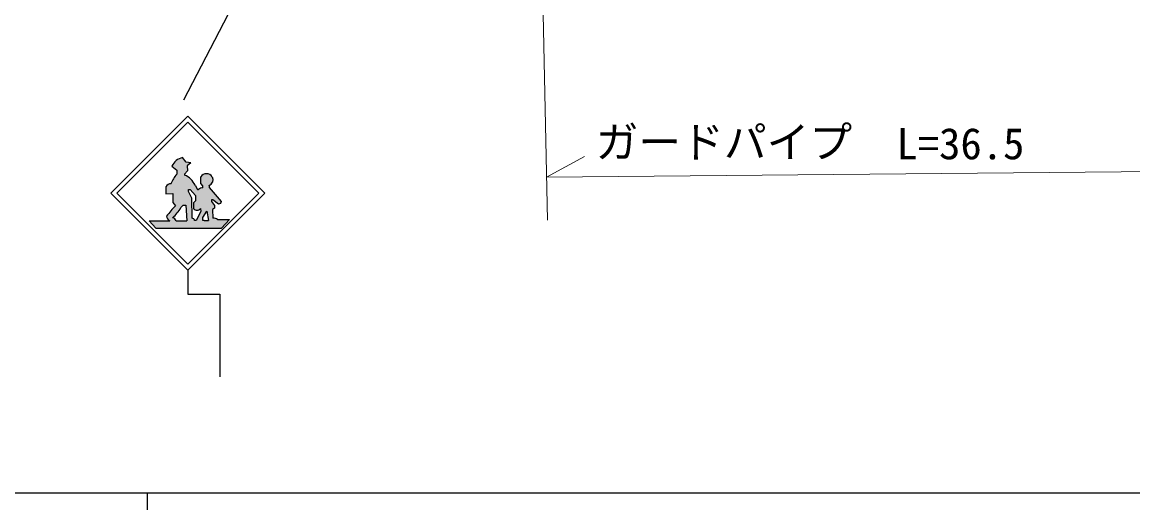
# Model space of a CAD drawing. Units: millimetres, scale not verified. Extents: x 40000 to 680000, y 20000 to 380000.
# Drawn here: x 160702 to 225634, y 204000 to 232505 of the extents above; entities that cross this region are included whole.
import ezdxf
from ezdxf.enums import TextEntityAlignment as Align

# ---------------------------------------------------------------- set-up
doc = ezdxf.new("R2010")
doc.units = ezdxf.units.MM
doc.header["$LTSCALE"] = 1000
for name, color, linetype, lineweight in [('M-STR-HTXT', 7, 'Continuous', 13), ('M-STR-STRC', 7, 'Continuous', 25), ('M-TTL-BAND', 7, 'Continuous', 25)]:
    doc.layers.add(name, color=color, linetype=linetype, lineweight=lineweight)
doc.styles.add('ＭＳ ゴシック', font='')
doc.styles.get('ＭＳ ゴシック').set_extended_font_data('MS Gothic')

msp = doc.modelspace()

# ---------------------------------------------------------------- hatches: boundary and pattern name
at = {"layer": 'M-STR-STRC'}
for points in [[(170105, 221810), (170266, 221816), (170327, 220895), (170787, 220913), (170786, 220916), (170784, 220919), (170783, 220922), (170782, 220925), (170781, 220928), (170780, 220931), (170778, 220934), (170777, 220937), (170775, 220940), (170774, 220943), (170772, 220946), (170771, 220949), (170769, 220952), (170767, 220955), (170765, 220958), (170764, 220961), (170762, 220963), (170760, 220966), (170758, 220969), (170756, 220971), (170754, 220974), (170752, 220976), (170750, 220979), (170747, 220981), (170745, 220984), (170743, 220986), (170741, 220989), (170738, 220991), (170736, 220993), (170733, 220996), (170731, 220998), (170728, 221000), (170726, 221002), (170723, 221004), (170721, 221006), (170718, 221008), (170715, 221010), (170712, 221012), (170710, 221014), (170707, 221016), (170704, 221017), (170701, 221019), (170698, 221021), (170695, 221022), (170693, 221024), (170690, 221025), (170687, 221027), (170684, 221028), (170681, 221029), (170677, 221031), (170674, 221032), (170671, 221033), (170668, 221034), (170665, 221035), (170662, 221036), (170659, 221037), (170655, 221038), (170652, 221039), (170649, 221040), (170646, 221041), (170643, 221041), (170639, 221042), (170636, 221042), (170633, 221043), (170630, 221043), (170615, 222219), (170423, 222606), (170426, 222727), (170512, 222730), (170834, 222384), (170828, 222056), (170713, 221950), (170719, 221613), (170721, 221610), (170724, 221606), (170727, 221603), (170730, 221599), (170733, 221596), (170736, 221592), (170739, 221589), (170742, 221586), (170746, 221583), (170749, 221580), (170752, 221576), (170756, 221573), (170759, 221571), (170763, 221568), (170766, 221565), (170770, 221562), (170774, 221559), (170777, 221557), (170781, 221554), (170785, 221552), (170789, 221549), (170793, 221547), (170796, 221545), (170800, 221542), (170804, 221540), (170808, 221538), (170812, 221536), (170817, 221534), (170821, 221532), (170825, 221530), (170829, 221529), (170833, 221527), (170838, 221525), (170842, 221524), (170846, 221522), (170850, 221521), (170855, 221520), (170859, 221519), (170864, 221517), (170868, 221516), (170872, 221515), (170877, 221515), (170881, 221514), (170886, 221513), (170890, 221512), (170895, 221512), (170899, 221511), (170904, 221511), (170908, 221510), (170913, 221510), (170917, 221510), (170922, 221510), (170927, 221510), (170931, 221510), (170936, 221510), (170940, 221510), (170945, 221510), (170949, 221511), (170954, 221511), (170958, 221512), (170963, 221512), (170967, 221513), (170972, 221514), (170976, 221515), (170981, 221516), (170985, 221516), (170989, 221518), (170994, 221519), (170998, 221520), (171003, 221521), (171007, 221523), (171011, 221524), (171016, 221526), (171020, 221527), (171024, 221529), (171028, 221531), (171032, 221532), (171036, 221534), (171041, 221536), (171045, 221538), (171049, 221540), (171053, 221543), (171057, 221545), (171061, 221547), (171064, 221549), (171068, 221552), (171072, 221554), (171076, 221557), (171079, 221560), (171083, 221562), (171087, 221565), (171090, 221568), (171094, 221571), (171097, 221574), (171101, 221577), (171104, 221580), (171107, 221583), (171110, 221586), (171114, 221589), (171117, 221593), (171120, 221596), (171123, 221599), (171126, 221603), (171129, 221606), (171129, 221607), (171147, 221439), (170866, 220910), (171265, 220922), (171262, 221090), (171499, 221451), (171601, 220918), (172119, 220963), (172114, 220967), (172109, 220971), (172104, 220975), (172099, 220979), (172093, 220982), (172088, 220986), (172082, 220989), (172077, 220993), (172071, 220996), (172066, 220999), (172060, 221002), (172054, 221005), (172048, 221008), (172042, 221011), (172036, 221013), (172030, 221016), (172024, 221018), (172018, 221021), (172012, 221023), (172006, 221025), (172000, 221027), (171994, 221029), (171988, 221031), (171981, 221032), (171975, 221034), (171969, 221035), (171962, 221037), (171956, 221038), (171950, 221039), (171943, 221040), (171937, 221041), (171930, 221042), (171924, 221043), (171917, 221043), (171911, 221044), (171904, 221044), (171898, 221044), (171891, 221044), (171885, 221044), (171879, 221044), (171872, 221044), (171866, 221044), (171859, 221043), (171853, 221043), (171821, 221563), (171939, 221637), (171939, 221782), (171768, 222015), (171768, 222121), (171845, 222124), (172178, 221867), (172288, 221912), (172338, 222024), (171623, 222838), (171623, 222959), (171628, 222961), (171633, 222963), (171639, 222965), (171644, 222967), (171649, 222969), (171655, 222972), (171660, 222974), (171665, 222977), (171670, 222980), (171675, 222982), (171680, 222985), (171685, 222988), (171690, 222991), (171695, 222994), (171699, 222997), (171704, 223001), (171709, 223004), (171713, 223007), (171718, 223011), (171722, 223014), (171727, 223018), (171731, 223022), (171735, 223026), (171740, 223030), (171744, 223034), (171748, 223038), (171752, 223042), (171756, 223046), (171760, 223050), (171763, 223054), (171767, 223059), (171771, 223063), (171774, 223068), (171778, 223072), (171781, 223077), (171784, 223082), (171788, 223086), (171791, 223091), (171794, 223096), (171797, 223101), (171800, 223106), (171802, 223111), (171805, 223116), (171808, 223121), (171810, 223126), (171813, 223131), (171815, 223137), (171817, 223142), (171820, 223147), (171822, 223152), (171824, 223158), (171825, 223161), (171848, 223328), (171802, 223461), (171800, 223466), (171797, 223471), (171795, 223475), (171793, 223480), (171791, 223485), (171788, 223489), (171786, 223494), (171783, 223499), (171780, 223503), (171778, 223508), (171775, 223512), (171772, 223516), (171769, 223521), (171766, 223525), (171763, 223529), (171759, 223533), (171756, 223537), (171753, 223541), (171749, 223545), (171746, 223549), (171742, 223553), (171739, 223557), (171735, 223561), (171731, 223564), (171727, 223568), (171723, 223572), (171719, 223575), (171715, 223578), (171711, 223582), (171707, 223585), (171703, 223588), (171699, 223591), (171695, 223594), (171690, 223597), (171686, 223600), (171681, 223603), (171677, 223606), (171672, 223608), (171668, 223611), (171663, 223613), (171658, 223616), (171654, 223618), (171649, 223620), (171644, 223623), (171639, 223625), (171634, 223627), (171630, 223629), (171625, 223630), (171620, 223632), (171615, 223634), (171610, 223635), (171605, 223637), (171600, 223638), (171594, 223639), (171589, 223641), (171584, 223642), (171579, 223643), (171574, 223644), (171569, 223645), (171563, 223645), (171558, 223646), (171553, 223647), (171548, 223647), (171543, 223647), (171537, 223648), (171532, 223648), (171527, 223648), (171522, 223648), (171516, 223648), (171511, 223648), (171506, 223648), (171501, 223647), (171495, 223647), (171490, 223646), (171485, 223646), (171484, 223646), (171478, 223646), (171473, 223647), (171467, 223647), (171461, 223647), (171455, 223647), (171450, 223647), (171444, 223647), (171438, 223647), (171432, 223647), (171427, 223647), (171421, 223646), (171415, 223646), (171409, 223645), (171404, 223644), (171398, 223643), (171392, 223642), (171387, 223641), (171381, 223640), (171375, 223639), (171370, 223638), (171364, 223636), (171359, 223635), (171353, 223633), (171348, 223631), (171342, 223630), (171337, 223628), (171331, 223626), (171326, 223623), (171321, 223621), (171316, 223619), (171310, 223617), (171305, 223614), (171300, 223612), (171295, 223609), (171290, 223606), (171285, 223603), (171280, 223600), (171275, 223597), (171270, 223594), (171265, 223591), (171260, 223588), (171256, 223585), (171251, 223581), (171247, 223578), (171242, 223574), (171238, 223570), (171233, 223567), (171229, 223563), (171225, 223559), (171220, 223555), (171216, 223551), (171212, 223547), (171208, 223543), (171204, 223538), (171201, 223534), (171197, 223530), (171193, 223525), (171190, 223521), (171186, 223516), (171183, 223512), (171179, 223507), (171176, 223502), (171173, 223497), (171170, 223493), (171167, 223488), (171164, 223483), (171161, 223478), (171158, 223473), (171156, 223468), (171155, 223467), (171144, 223074), (171271, 222930), (171271, 222832), (171266, 222832), (171261, 222832), (171256, 222833), (171251, 222833), (171245, 222833), (171240, 222833), (171235, 222832), (171230, 222832), (171225, 222832), (171220, 222831), (171215, 222831), (171210, 222830), (171205, 222829), (171200, 222829), (171195, 222828), (171190, 222827), (171186, 222826), (171181, 222825), (171176, 222823), (171171, 222822), (171166, 222821), (171161, 222819), (171156, 222818), (171152, 222816), (171147, 222814), (171142, 222813), (171138, 222811), (171133, 222809), (171128, 222807), (171124, 222805), (171119, 222802), (171115, 222800), (171110, 222798), (171106, 222795), (171102, 222793), (171097, 222790), (171093, 222787), (171089, 222785), (171085, 222782), (171081, 222779), (171076, 222776), (171072, 222773), (171068, 222770), (171065, 222767), (171061, 222763), (171057, 222760), (171053, 222757), (171049, 222753), (171046, 222750), (171042, 222746), (171039, 222743), (171035, 222739), (171032, 222735), (171029, 222731), (171025, 222728), (171022, 222724), (171019, 222720), (171017, 222716), (170947, 222716), (170809, 222970), (170801, 222988), (170793, 223006), (170784, 223023), (170776, 223041), (170766, 223058), (170757, 223075), (170747, 223092), (170737, 223109), (170727, 223125), (170716, 223142), (170706, 223158), (170694, 223174), (170683, 223190), (170671, 223205), (170659, 223221), (170647, 223236), (170635, 223251), (170622, 223265), (170609, 223280), (170596, 223294), (170582, 223308), (170568, 223322), (170554, 223336), (170540, 223349), (170526, 223362), (170511, 223375), (170496, 223387), (170481, 223400), (170466, 223412), (170450, 223424), (170434, 223435), (170418, 223446), (170402, 223457), (170386, 223468), (170369, 223478), (170353, 223488), (170336, 223498), (170319, 223508), (170302, 223517), (170284, 223526), (170267, 223534), (170249, 223542), (170231, 223550), (170213, 223558), (170197, 223565), (170197, 223628), (170364, 223819), (170353, 224102), (170556, 224293), (170279, 224316), (170071, 224587), (170057, 224584), (170042, 224580), (170027, 224577), (170013, 224573), (169998, 224568), (169984, 224564), (169970, 224559), (169955, 224554), (169941, 224549), (169927, 224543), (169913, 224538), (169899, 224532), (169886, 224525), (169872, 224519), (169859, 224512), (169845, 224505), (169832, 224498), (169819, 224491), (169806, 224483), (169793, 224475), (169780, 224467), (169768, 224459), (169755, 224450), (169743, 224442), (169731, 224433), (169719, 224423), (169707, 224414), (169695, 224405), (169684, 224395), (169673, 224385), (169662, 224375), (169651, 224364), (169640, 224354), (169629, 224343), (169619, 224332), (169609, 224321), (169599, 224310), (169589, 224298), (169579, 224287), (169570, 224275), (169561, 224263), (169552, 224251), (169543, 224239), (169534, 224226), (169526, 224214), (169518, 224201), (169510, 224188), (169502, 224175), (169495, 224162), (169488, 224149), (169481, 224135), (169474, 224122), (169467, 224108), (169461, 224095), (169459, 224091), (169742, 223860), (169736, 223617), (169717, 223595), (169697, 223572), (169678, 223549), (169660, 223525), (169642, 223502), (169624, 223477), (169606, 223453), (169590, 223428), (169573, 223403), (169557, 223378), (169541, 223352), (169526, 223326), (169512, 223300), (169497, 223274), (169484, 223247), (169470, 223220), (169458, 223193), (169445, 223166), (169433, 223138), (169422, 223111), (169411, 223083), (169402, 223058), (169396, 223058), (169391, 223058), (169386, 223058), (169380, 223058), (169375, 223058), (169369, 223058), (169364, 223058), (169359, 223057), (169353, 223057), (169348, 223056), (169343, 223056), (169337, 223055), (169332, 223054), (169327, 223053), (169321, 223052), (169316, 223051), (169311, 223050), (169306, 223049), (169301, 223047), (169295, 223046), (169290, 223044), (169285, 223043), (169280, 223041), (169275, 223039), (169270, 223037), (169265, 223035), (169260, 223033), (169255, 223031), (169250, 223029), (169245, 223026), (169241, 223024), (169236, 223021), (169231, 223019), (169226, 223016), (169222, 223013), (169217, 223011), (169213, 223008), (169208, 223005), (169204, 223002), (169199, 222998), (169195, 222995), (169191, 222992), (169187, 222989), (169183, 222985), (169178, 222982), (169174, 222978), (169171, 222974), (169167, 222971), (169163, 222967), (169159, 222963), (169155, 222959), (169152, 222955), (169148, 222951), (169145, 222947), (169141, 222943), (169138, 222939), (169135, 222934), (169132, 222930), (169129, 222926), (169126, 222921), (169123, 222917), (169120, 222912), (169117, 222907), (169114, 222903), (169112, 222898), (169109, 222893), (169107, 222890), (169107, 222475), (169511, 222492), (169506, 221961), (169667, 221771), (169619, 221724), (169571, 221678), (169525, 221630), (169479, 221581), (169434, 221532), (169390, 221482), (169347, 221431), (169304, 221379), (169263, 221327), (169223, 221274), (169183, 221220), (169148, 221170), (169148, 221166), (169147, 221161), (169147, 221156), (169147, 221151), (169148, 221146), (169148, 221142), (169148, 221137), (169148, 221132), (169149, 221127), (169149, 221122), (169150, 221118), (169151, 221113), (169152, 221108), (169152, 221104), (169153, 221099), (169154, 221094), (169156, 221089), (169157, 221085), (169158, 221080), (169159, 221076), (169161, 221071), (169162, 221066), (169164, 221062), (169166, 221057), (169167, 221053), (169169, 221049), (169171, 221044), (169173, 221040), (169175, 221036), (169177, 221031), (169180, 221027), (169182, 221023), (169184, 221019), (169187, 221014), (169189, 221010), (169192, 221006), (169194, 221002), (169197, 220998), (169200, 220994), (169203, 220991), (169206, 220987), (169209, 220983), (169212, 220979), (169215, 220976), (169218, 220972), (169221, 220969), (169225, 220965), (169228, 220962), (169231, 220958), (169235, 220955), (169238, 220952), (169242, 220949), (169246, 220946), (169249, 220942), (169253, 220939), (169257, 220937), (169261, 220934), (169265, 220931), (169269, 220928), (169273, 220926), (169277, 220923), (169281, 220920), (169285, 220918), (169289, 220916), (169293, 220913), (169297, 220911), (169302, 220909), (169306, 220907), (169310, 220905), (169315, 220903), (169319, 220901), (169324, 220900), (169328, 220898), (169333, 220896), (169335, 220895), (169696, 220895), (169694, 220900), (169693, 220904), (169691, 220909), (169689, 220913), (169688, 220918), (169686, 220922), (169684, 220926), (169682, 220931), (169680, 220935), (169678, 220939), (169675, 220943), (169673, 220947), (169671, 220951), (169668, 220955), (169666, 220959), (169663, 220963), (169660, 220967), (169658, 220971), (169655, 220975), (169652, 220979), (169649, 220983), (169646, 220986), (169643, 220990), (169640, 220993), (169637, 220997), (169634, 221000), (169630, 221004), (169627, 221007), (169624, 221010), (169620, 221014), (169617, 221017), (169613, 221020), (169609, 221023), (169606, 221026), (169602, 221029), (169598, 221032), (169594, 221034), (169590, 221037), (169586, 221040), (169582, 221042), (169578, 221045), (169574, 221047), (169570, 221050), (169566, 221052), (169562, 221054), (169558, 221056), (169553, 221058), (169549, 221060), (169545, 221062), (169540, 221064), (169536, 221066), (169532, 221067), (169527, 221069), (169523, 221070), (169518, 221072), (169514, 221073), (169509, 221075), (169505, 221076), (169500, 221077), (169499, 221077), (169530, 221105), (169560, 221133), (169590, 221161), (169619, 221190), (169648, 221220), (169676, 221250), (169703, 221280), (169731, 221311), (169757, 221342), (169783, 221374), (169809, 221407), (169834, 221439), (169858, 221473), (169882, 221506), (169905, 221540), (169928, 221575), (169950, 221610), (169971, 221645), (169984, 221666)], [(172356, 220456), (172830, 220963), (172119, 220963), (171601, 220918), (171342, 220918), (171265, 220922), (170866, 220910), (170787, 220913), (170327, 220895), (169696, 220895), (169335, 220895), (168129, 220895), (168524, 220456)]]:
    msp.add_hatch(color=256, dxfattribs=at).paths.add_polyline_path(points)

# ---------------------------------------------------------------- linework, layer by layer
at = {"layer": 'M-STR-HTXT'}
for p, q in [((190107, 281052), (191420, 220927)), ((191365, 223454), (193582, 224657)), ((191365, 223454), (228619, 223798))]:
    msp.add_line(p, q, dxfattribs=at)
at = {"layer": 'M-STR-STRC'}
for p, q in [((199901, 285511), (170132, 227939)), ((165884, 222515), (170384, 227015)), ((166237, 222515), (170384, 226661)), ((174884, 222515), (170384, 227015)), ((174531, 222515), (170384, 226661)), ((169459, 224091), (169742, 223860)), ((170279, 224316), (170071, 224587)), ((170556, 224293), (170279, 224316)), ((170556, 224293), (170353, 224102)), ((170353, 224102), (170364, 223819)), ((169742, 223860), (169736, 223617)), ((170364, 223819), (170197, 223628)), ((170197, 223628), (170197, 223565)), ((171144, 223074), (171155, 223467)), ((171802, 223461), (171848, 223328)), ((169107, 222890), (169107, 222475)), ((170423, 222606), (170426, 222727)), ((170426, 222727), (170512, 222730)), ((170512, 222730), (170834, 222384)), ((170809, 222970), (170947, 222716)), ((170947, 222716), (171017, 222716)), ((171271, 222930), (171144, 223074)), ((171271, 222832), (171271, 222930)), ((171623, 222959), (171623, 222838)), ((171623, 222838), (172338, 222024)), ((171848, 223328), (171825, 223161)), ((165884, 222515), (170384, 218014)), ((166237, 222515), (170384, 218368)), ((169107, 222475), (169511, 222492)), ((169511, 222492), (169506, 221961)), ((170384, 218368), (174531, 222515)), ((170384, 218015), (174884, 222515)), ((170615, 222219), (170423, 222606)), ((170630, 221043), (170615, 222219)), ((170834, 222384), (170828, 222056)), ((171845, 222124), (171768, 222121)), ((171768, 222121), (171768, 222015)), ((172178, 221867), (171845, 222124)), ((169506, 221961), (169667, 221771)), ((169984, 221666), (170105, 221810)), ((170105, 221810), (170266, 221816)), ((170266, 221816), (170327, 220895)), ((170828, 222056), (170713, 221950)), ((170713, 221950), (170719, 221613)), ((171147, 221439), (170866, 220910)), ((171129, 221607), (171147, 221439)), ((171262, 221090), (171499, 221451)), ((171499, 221451), (171601, 220918)), ((171768, 222015), (171939, 221782)), ((171939, 221637), (171821, 221563)), ((171821, 221563), (171853, 221043)), ((171939, 221782), (171939, 221637)), ((172288, 221912), (172178, 221867)), ((172338, 222024), (172288, 221912)), ((168129, 220895), (168524, 220456)), ((168129, 220895), (169335, 220895)), ((169696, 220895), (170327, 220895)), ((170866, 220910), (170787, 220913)), ((171265, 220922), (171262, 221090)), ((171342, 220918), (171265, 220922)), ((171342, 220918), (171601, 220918)), ((172119, 220963), (172830, 220963)), ((172830, 220963), (172356, 220456)), ((168524, 220456), (172356, 220456)), ((170384, 218014), (170384, 216613)), ((170384, 216613), (172250, 216613)), ((172250, 216613), (172262, 211780))]:
    msp.add_line(p, q, dxfattribs=at)
for centre, radius, start, end in [((170249, 223742), 863, 101.90989, 156.19638), ((171016, 222472), 1718, 138.17703, 160.06934), ((169784, 222527), 1117, 23.37044, 68.27431), ((171449, 223318), 330, 83.95474, 153.12523), ((171523, 223347), 301, 22.24618, 97.37057), ((169382, 222750), 308, 86.28867, 152.95883), ((171248, 222544), 288, 85.52391, 143.364), ((171514, 223269), 329, 289.23067, 340.76933), ((172284, 218981), 3825, 133.17171, 145.08347), ((167943, 222852), 2360, 311.23071, 329.82437), ((170926, 221770), 260, 217.04728, 321.30403), ((169422, 221156), 275, 177.01244, 251.54617), ((169437, 220813), 271, 17.68097, 76.9396), ((170606, 220855), 190, 17.79602, 82.59769), ((171887, 220673), 372, 51.35521, 95.23461)]:
    msp.add_arc(centre, radius, start, end, dxfattribs=at)
at = {"layer": 'M-TTL-BAND'}
for p, q in [((40000, 205000), (579000, 205000)), ((168000, 205000), (168000, 204000))]:
    msp.add_line(p, q, dxfattribs=at)

# ---------------------------------------------------------------- texts
at = {"layer": 'M-STR-HTXT', "style": 'ＭＳ ゴシック'}
for s, p in [('ガードパイプ', (201727, 225502)), ('L=36.5', (215556, 225408))]:
    msp.add_text(s, height=1833, dxfattribs=at).set_placement(p, align=Align.MIDDLE_CENTER)

doc.saveas('drawing.dxf')
